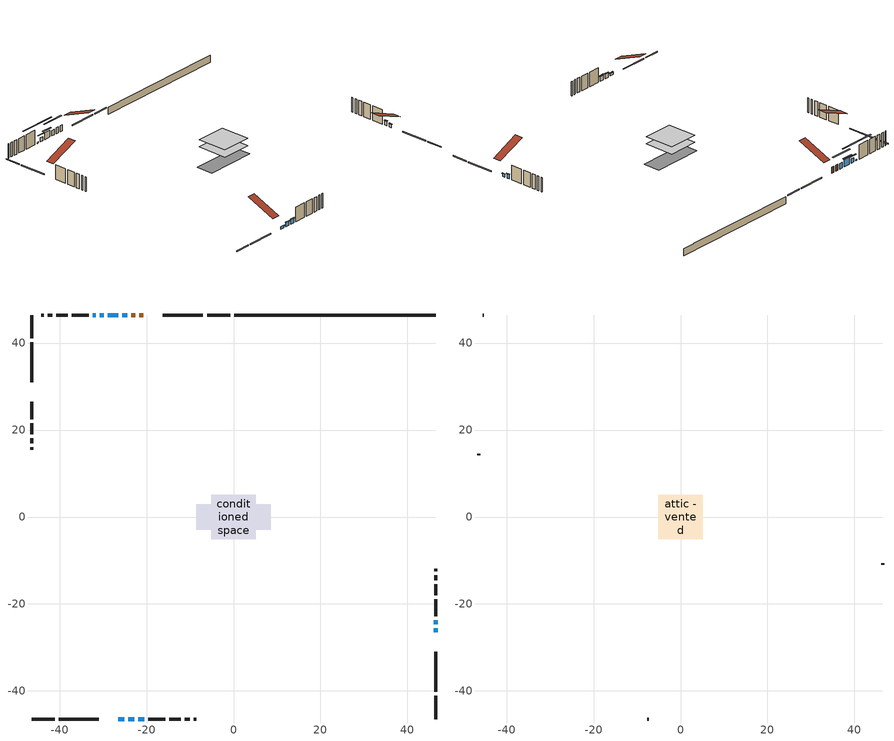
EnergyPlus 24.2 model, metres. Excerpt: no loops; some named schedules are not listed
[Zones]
conditioned space
 floor outside (Floor1 construction): -0.3,-0.3 -0.3,0.3 0.3,0.3 0.3,-0.3 z0.31
 floor adiabatic (AdiabaticFloorConstruction): -5.14,-5.14 -5.14,5.14 5.14,5.14 5.14,-5.14 z2.75
 floor foundation (Slab1 construction): -8.6,-2.98 -8.6,2.98 8.6,2.98 8.6,-2.98 z-2.13
 wall outside (RimJoist1 construction): -0.8,46.46 -6.09,46.46 / -46.46,-46.46 -41.17,-46.46 / -46.46,46.46 -46.46,41.17 / 46.46,-46.46 46.46,-41.17 z0.31:0.61
 wall outside (RimJoist2 construction): -7.02,46.46 -16.27,46.46 / -40.24,-46.46 -30.99,-46.46 / -46.46,40.24 -46.46,30.99 / 46.46,-40.24 46.46,-30.99 z0.31:0.61
 wall outside (AdiabaticWallConstruction 1): -20.8,46.46 -21.71,46.46 / -22.64,46.46 -23.55,46.46 z0.31:2.34
 wall outside (AdiabaticWallConstruction): 46.46,-26.46 46.46,-25.54 z0.31:1.23; -24.48,46.46 -25.55,46.46 z0.31:2.14; -26.46,-46.46 -25.13,-46.46 z0.31:1.12; -24.21,-46.46 -22.78,-46.46 / 46.46,-24.61 46.46,-23.8 / -29.84,46.46 -30.81,46.46 / -21.86,-46.46 -20.53,-46.46 z0.31:1.73; -26.48,46.46 -28.92,46.46 z0.31:2.65; -31.74,46.46 -32.35,46.46 z0.31:0.62
 wall outside (Wall1 construction): -33.28,46.46 -37.23,46.46 / -19.61,-46.46 -15.66,-46.46 / -46.46,26.46 -46.46,22.51 / 46.46,-22.87 46.46,-18.92 z0.31:5.19
 wall outside (Wall2 construction): -38.16,46.46 -40.71,46.46 / -14.73,-46.46 -12.17,-46.46 / -46.46,21.58 -46.46,19.02 / 46.46,-17.99 46.46,-15.43 z0.31:5.19
 wall outside (Wall3 construction): -41.64,46.46 -42.77,46.46 / -11.24,-46.46 -10.11,-46.46 / -46.46,18.09 -46.46,16.96 / 46.46,-14.5 46.46,-13.38 z0.31:5.19
 wall outside (Wall4 construction): -43.7,46.46 -44.27,46.46 / -9.18,-46.46 -8.61,-46.46 / -46.46,16.03 -46.46,15.46 / 46.46,-12.45 46.46,-11.88 z0.31:5.19
 wall foundation (FoundationWall1 construction): 0.13,46.46,-2.13 0.13,46.46,0.31 41.83,46.46,0.31 41.83,46.46,0.27 46.46,46.46,0.27 46.46,46.46,-2.13
 window (WindowConstruction): 46.46,-26.46 46.46,-25.54 z0.31:1.22
 window (WindowConstruction 1): -24.48,46.46 -25.55,46.46 z0.31:2.14
 window (WindowConstruction 2): -26.46,-46.46 -25.14,-46.46 z0.31:1.12
 window (WindowConstruction 3): -24.21,-46.46 -22.78,-46.46 z0.31:1.73
 window (WindowConstruction 4): -26.48,46.46 -28.91,46.46 z0.31:2.65
 window (WindowConstruction 5): 46.46,-24.61 46.46,-23.8 z0.31:1.73
 window (WindowConstruction 6): -29.84,46.46 -30.81,46.46 z0.31:1.73
 window (WindowConstruction 7): -21.85,-46.46 -20.53,-46.46 z0.31:1.73
 window (WindowConstruction 8): -31.74,46.46 -32.35,46.46 z0.31:0.61
 door (Door): -20.8,46.46 -21.71,46.46 z0.31:2.34
 door (Door 1): -22.64,46.46 -23.55,46.46 z0.31:2.34
 ceiling adiabatic (AdiabaticFloorConstruction): 5.14,-5.14 5.14,5.14 -5.14,5.14 -5.14,-5.14 z2.75
attic - vented
 floor to conditioned space (Floor2 construction Reversed): -5.14,-5.14 -5.14,5.14 5.14,5.14 5.14,-5.14 z5.19
 wall outside (Wall5 construction): -45.2,46.46 -45.53,46.46 / -7.68,-46.46 -7.35,-46.46 / -46.46,14.53 -46.46,14.2 / 46.46,-10.95 46.46,-10.61 z0.31:5.19
 roof outside (Roof1 construction): -19.87,46.46,5.19 -19.87,36.58,9.3 -17.2,36.58,9.3 -17.2,46.46,5.19; -27.38,-46.46,5.19 -27.38,-36.58,9.3 -30.06,-36.58,9.3 -30.06,-46.46,5.19; -46.46,27.38,5.19 -36.58,27.38,9.3 -36.58,30.06,9.3 -46.46,30.06,5.19; 46.46,-27.38,5.19 36.58,-27.38,9.3 36.58,-30.06,9.3 46.46,-30.06,5.19
shading: 46.46,-25.36 46.46,-26.64 46.76,-26.64 46.76,-25.36 z1.4; -28.9,46.46 -21.13,46.46 -21.13,46.76 -28.9,46.76 z5.49; -25.04,-46.46 -26.55,-46.46 -26.55,-46.76 -25.04,-46.76 z1.22; -22.69,-46.46 -24.3,-46.46 -24.3,-46.76 -22.69,-46.76 z1.82; -29.52,46.46 -25.87,46.46 -25.87,46.76 -29.52,46.76 z3.26; 46.46,-23.62 46.46,-24.79 46.76,-24.79 46.76,-23.62 z1.91; -31.72,46.46 -28.93,46.46 -28.93,46.76 -31.72,46.76 z2.64; -20.24,-46.46 -22.15,-46.46 -22.15,-46.76 -20.24,-46.76 z2.03; -38.45,46.46 -25.64,46.46 -25.64,46.76 -38.45,46.76 z6.71
[Building]
Building 1: Terrain=Suburbs
[Site:Location]
Windsor AP_ON: Latitude {deg}=42.28; Longitude {deg}=-82.96; Time Zone {hr}=-5; Elevation {m}=190; Keep Site Location Information=Yes
[Site:GroundTemperature:Shallow]
6.34957, 4.46684, 4.31606, 5.20952, 8.79623, 12.3662, 15.4612, 17.4219, 17.5884, 15.9938, 12.9777, 9.51722
[Site:WaterMainsTemperature]
Calculation Method=Schedule; Temperature Schedule=mains temperature schedule
[Material] Roughness=Rough; Thermal Absorptance=0.9
Name | Thickness {m} | Conductivity {W/m-K} | Density {kg/m3} | Specific Heat {J/kg-K} | Solar Absorptance | Visible Absorptance
asphalt or fiberglass shingles | 0.00635 | 0.162714 | 1121.4 | 1465.45 | 0.4 | 0.4
ceiling loosefill ins | 0.0846667 | 0.0480833 | 16.02 | 1046.75 | 0.7 | 0.7
ceiling stud and cavity | 0.1397 | 0.0991714 | 65.682 | 1177.47 | 0.7 | 0.7
concrete 4.0 in. | 0.1016 | 1.803125 | 2242.8 | 837.4 | 0.7 | 0.7
concrete 8.0 in. | 0.2032 | 1.803125 | 2242.8 | 837.4 | 0.7 | 0.7
door material | 0.04445 | 0.053851 | 512.64 | 1214.23 | 0.7 | 0.7
exterior vertical ins | 0.0436689 | 0.029427 | 32.04 | 1214.23 | 0.7 | 0.7
floor covering | 0.0127 | 0.0433444 | 54.468 | 1339.84 | 0.6 | 0.6
floor rigid ins; rim joist rigid ins; wall rigid ins | 0.051816 | 0.029427 | 32.04 | 1214.23 | 0.7 | 0.7
floor rigid ins 1; wall rigid ins 1 | 0.512978 | 0.029427 | 32.04 | 1214.23 | 0.7 | 0.7
floor stud and cavity | 0.1397 | 0.0781499 | 92.3553 | 1139.71 | 0.7 | 0.7
floor stud and cavity 1 | 0.1397 | 1.75129 | 37.0049 | 1207.88 | 0.7 | 0.7
furniture material conditioned space 1 | 0.1524 | 0.115458 | 640.8 | 1214.23 | 0.6 | 0.6
gypsum board | 0.0127 | 0.160291 | 801 | 837.4 | 0.6 | 0.6
gypsum board 1 | 0.0127 | 0.160291 | 801 | 837.4 | 0.7 | 0.7
osb sheathing 0.5 in. | 0.0127 | 0.115458 | 512.64 | 1214.23 | 0.7 | 0.7
osb sheathing 0.75 in. | 0.01905 | 0.115458 | 512.64 | 1214.23 | 0.7 | 0.7
osb sheathing 2.0 in. | 0.0508 | 0.115458 | 512.64 | 1214.23 | 0.7 | 0.7
rim joist stud and cavity | 0.0508 | 0.0341995 | 125.044 | 1163.47 | 0.6 | 0.6
rim joist stud and cavity 1 | 0.0508 | 0.239261 | 125.044 | 1163.47 | 0.6 | 0.6
wall stud and cavity | 0.1397 | 0.164263 | 139.0536 | 1170.24 | 0.7 | 0.7
wall stud and cavity 1 | 0.1397 | 0.170622 | 139.0536 | 1170.24 | 0.7 | 0.7
wall stud and cavity 2 | 0.1397 | 0.277414 | 139.0536 | 1170.24 | 0.7 | 0.7
wall stud and cavity 3 | 0.1397 | 0.183656 | 139.0536 | 1170.24 | 0.7 | 0.7
wall stud and cavity 4 | 0.0889 | 6.1454 | 50.32683 | 1063.81 | 0.6 | 0.6
wall stud and cavity 5 | 0.0889 | 0.380278 | 52.3479 | 1209.89 | 0.7 | 0.7
wall stud and cavity 6 | 0.0889 | 0.391764 | 83.0341 | 1211.67 | 0.7 | 0.7
wood siding | 0.0254 | 0.102417 | 544.68 | 1172.36 | 0.4 | 0.4
wood siding 1 | 0.00254 | 0.102417 | 544.68 | 1172.36 | 0.4 | 0.4
wood siding 2; wood siding 3; wood siding 4 | 0.0254 | 0.102417 | 544.68 | 1172.36 | 0.7 | 0.7
[WindowMaterial:SimpleGlazingSystem]
Name | U-Factor {W/m2-K} | Solar Heat Gain Coefficient
WindowMaterial | 2.34104 | 0.59
WindowMaterial 1 | 2.32401 | 0.58
WindowMaterial 2 | 2.316624 | 0.6
WindowMaterial 3 | 2.30697 | 0.58
WindowMaterial 4 | 2.33309 | 0.58
WindowMaterial 5 | 2.4069 | 0.54
WindowMaterial 6 | 2.37 | 0.55
WindowMaterial 7 | 2.31719 | 0.58
WindowMaterial 8 | 2.85944 | 0.27
[Construction]
AdiabaticFloorConstruction: floor stud and cavity 1, floor rigid ins 1, osb sheathing 0.75 in., floor covering
AdiabaticWallConstruction: wood siding 3, wall rigid ins 1, wall stud and cavity 5, gypsum board
AdiabaticWallConstruction 1: wood siding 4, wall rigid ins 1, wall stud and cavity 5, gypsum board
Door; Door 1: door material
Floor1 construction: floor stud and cavity, floor rigid ins, osb sheathing 0.75 in., floor covering
Floor2 construction Reversed: gypsum board, ceiling stud and cavity, ceiling loosefill ins
FoundationWall1 construction: concrete 8.0 in., gypsum board 1
furniture construction conditioned space 1: furniture material conditioned space 1
PartitionWallConstruction: gypsum board, wall stud and cavity 6, gypsum board
RimJoist1 construction: wood siding 2, rim joist rigid ins, osb sheathing 2.0 in., rim joist stud and cavity
RimJoist2 construction: wood siding 2, rim joist rigid ins, osb sheathing 2.0 in., rim joist stud and cavity 1
Roof1 construction: asphalt or fiberglass shingles
Slab1 construction: concrete 4.0 in.
Wall1 construction: wood siding, wall rigid ins, osb sheathing 0.5 in., wall stud and cavity, gypsum board
Wall2 construction: wood siding, wall rigid ins, osb sheathing 0.5 in., wall stud and cavity 1, gypsum board
Wall3 construction: wood siding, wall rigid ins, osb sheathing 0.5 in., wall stud and cavity 2, gypsum board
Wall4 construction: wood siding, wall rigid ins, osb sheathing 0.5 in., wall stud and cavity 3, gypsum board
Wall5 construction: wood siding 1, wall stud and cavity 4
WindowConstruction: WindowMaterial
WindowConstruction 1: WindowMaterial 1
WindowConstruction 2: WindowMaterial 2
WindowConstruction 3: WindowMaterial 3
WindowConstruction 4: WindowMaterial 4
WindowConstruction 5: WindowMaterial 5
WindowConstruction 6: WindowMaterial 6
WindowConstruction 7: WindowMaterial 7
WindowConstruction 8: WindowMaterial 8
[Zone] Multiplier=1; Part of Total Floor Area=Yes
Name | Volume {m3}
attic - vented | 69.7398
conditioned space | 657.4
[Space]
Name | Zone | Volume {m3}
attic - vented 1 | attic - vented | 69.7398
conditioned space 1 | conditioned space | 657.4
[ZoneInfiltration:EffectiveLeakageArea]
infil attic - vented 1: Zone or Space=attic - vented 1; Schedule=Always On Discrete; Effective Air Leakage Area {cm2}=4701.33; Stack Coefficient=0.000625432; Wind Coefficient=1.6897e-05
[ZoneMixing]
whole house fan mix: Zone or Space=attic - vented; Schedule=Always On Continuous; Design Flow Rate Calculation Method=Flow/Zone; Design Flow Rate {m3/s}=0; Source Zone or Space=conditioned space
[SurfaceProperty:ExposedFoundationPerimeter]
Slab1: Exposed Perimeter Calculation Method=TotalExposedPerimeter; Total Exposed Perimeter {m}=46.329
[InternalMass] Zone or ZoneList=conditioned space; Space or SpaceList=conditioned space 1
Name | Construction | Surface Area {m2}
furniture mass conditioned space 1 | furniture construction conditioned space 1 | 83.4958
partition wall mass | PartitionWallConstruction | 208.74
[Lights]
interior lighting: Zone or ZoneList or Space or SpaceList=conditioned space 1; Schedule=interior lighting schedule; Design Level Calculation Method=LightingLevel; Lighting Level {W}=343.2; Return Air Fraction=0; Fraction Radiant=0.6; Fraction Visible=0.2; Fraction Replaceable=1
[People]
occupants: Zone or ZoneList or Space or SpaceList=conditioned space 1; Number of People Schedule=occupants schedule; Number of People Calculation Method=People; Number of People=3; Fraction Radiant=0.314171; Sensible Heat Fraction=0.56303; Activity Level Schedule=occupants activity schedule; Carbon Dioxide Generation Rate {m3/s-W}=0; Enable ASHRAE 55 Comfort Warnings=No; Mean Radiant Temperature Calculation Type=EnclosureAveraged
[ElectricEquipment] Zone or ZoneList or Space or SpaceList=conditioned space 1; Design Level Calculation Method=EquipmentLevel
Name | Schedule | Design Level {W} | Fraction Latent | Fraction Radiant | Fraction Lost
clothes dryer | clothes dryer schedule | 140.772 | 0.015 | 0.081 | 0.85
clothes washer | clothes washer schedule | 32.1985 | 0.03 | 0.162 | 0.7
cooking range | cooking range schedule | 215.147 | 0.08 | 0.432 | 0.2
dishwasher | dishwasher schedule | 66.8632 | 0.3 | 0.18 | 0.4
fridge | fridge schedule | 72.9452 | 0 | 0.6 | 0
mech vent bath fan 0 | mech vent bath fan 0 schedule | 50.2 | 0 | 0 | 1
mech vent bath fan 1 | mech vent bath fan 1 schedule | 50.2 | 0 | 0 | 1
mech vent house fan | mech vent house fan schedule | 0 | 0 | 0 | 1
mech vent house fan cfis | mech vent house fan cfis schedule | 0 | 0 | 0 | 0
mech vent range fan 0 | mech vent range fan 0 schedule | 57 | 0 | 0 | 1
misc plug loads | misc plug loads schedule | 494.7 | 0.045 | 0.513 | 0.1
whole house fan | Always On Discrete | 0 | 0 | 0 | 1
[OtherEquipment] Zone or ZoneList or Space or SpaceList=conditioned space 1; Design Level Calculation Method=EquipmentLevel
Name | Fuel Type | Schedule | Design Level {W} | Fraction Latent | Fraction Radiant | Fraction Lost
clothes dryer 1 | Electricity | clothes dryer schedule | 0 | 0.015 | 0.081 | 0.85
cooking range 1 | Electricity | cooking range schedule | 0 | 0.08 | 0.432 | 0.2
general water use latent | None | general water use schedule | 62.594 | 1 | 0 | 0
general water use sensible | None | general water use schedule | -61.6891 | 0 | 0.6 | 0
mech vent house fan latent load | None | Always On Discrete | 0 | 1 | 0 | 0
mech vent house fan sensible load | None | Always On Discrete | 0 | 0 | 0 | 0
water heater energy adjustment1 | NaturalGas | Always On Discrete | 0.01 | 0 | 0 | 1
[ZoneInfiltration:DesignFlowRate] Zone or ZoneList or Space or SpaceList=conditioned space 1; Schedule=Always On Discrete; Design Flow Rate Calculation Method=Flow/Zone; Design Flow Rate {m3/s}=0
infil flow; natural vent flow; whole house fan flow
[AvailabilityManager:Scheduled]
central ac and furnace airloop Availability Manager: Schedule=Always On Discrete
[Foundation:Kiva]
Foundation Kiva 1: Initial Indoor Air Temperature {C}=18; Wall Height Above Grade {m}=0.309982; Wall Depth Below Slab {m}=0.2032; Custom Block Material Name 1=exterior vertical ins; Custom Block Depth 1 {m}=2.43998; Custom Block X Position 1 {m}=0.2159; Custom Block Z Position 1 {m}=0
[Foundation:Kiva:Settings]
Soil Conductivity {W/m-K}=0.849921; Soil Density {kg/m3}=1842.3; Soil Specific Heat {J/kg-K}=418.7; Ground Solar Absorptivity=0.9; Ground Thermal Absorptivity=0.9; Ground Surface Roughness {m}=0.03; Far-Field Width {m}=40; Deep-Ground Boundary Condition=ZeroFlux; Deep-Ground Depth {m}=40; Minimum Cell Dimension {m}=0.2; Maximum Cell Growth Coefficient=3; Simulation Timestep=Timestep
[Exterior:Lights]
exterior lighting: Schedule=exterior lighting schedule; Design Level {W}=75.6
[EnergyManagementSystem:GlobalVariable]
central_ac_and_furnace_airloop_Fan_RTF
infil_program_Qfan
infil_program_Qinf
natural_vent_program_Qnv
natural_vent_program_Qwhf
[EnergyManagementSystem:Sensor]
Name | Output:Variable or Output:Meter Index Key | Output:Variable or Output:Meter
airflow_gain | infil flow | Infiltration Sensible Heat Gain Energy
airflow_gain_1 | natural vent flow | Infiltration Sensible Heat Gain Energy
airflow_gain_2 | whole house fan flow | Infiltration Sensible Heat Gain Energy
airflow_loss | infil flow | Infiltration Sensible Heat Loss Energy
airflow_loss_1 | natural vent flow | Infiltration Sensible Heat Loss Energy
airflow_loss_2 | whole house fan flow | Infiltration Sensible Heat Loss Energy
clg_load_cond |  | Cooling:EnergyTransfer:Zone:CONDITIONED SPACE
clg_sp_s; clg_sp_s_1 | cooling setpoint | Schedule Value
clothes_dryer_exhaust_0_sch_s | clothes dryer exhaust 0 schedule | Schedule Value
cool_season | cooling season schedule | Schedule Value
htg_load_cond |  | Heating:EnergyTransfer:Zone:CONDITIONED SPACE
htg_sp_s; htg_sp_s_1 | heating setpoint | Schedule Value
ig_ee_conv | clothes dryer | Electric Equipment Convective Heating Energy
ig_ee_conv_2 | cooking range | Electric Equipment Convective Heating Energy
ig_ee_conv_4 | fridge | Electric Equipment Convective Heating Energy
ig_ee_conv_5 | misc plug loads | Electric Equipment Convective Heating Energy
ig_ee_conv_6 | whole house fan | Electric Equipment Convective Heating Energy
ig_ee_rad | clothes dryer | Electric Equipment Radiant Heating Energy
ig_ee_rad_2 | cooking range | Electric Equipment Radiant Heating Energy
ig_ee_rad_4 | fridge | Electric Equipment Radiant Heating Energy
ig_ee_rad_5 | misc plug loads | Electric Equipment Radiant Heating Energy
ig_ee_rad_6 | whole house fan | Electric Equipment Radiant Heating Energy
ig_lgt_conv | interior lighting | Lights Convective Heating Energy
ig_lgt_rad | interior lighting | Lights Radiant Heating Energy
ig_lgt_vis | interior lighting | Lights Visible Radiation Heating Energy
ig_oe_conv | clothes dryer 1 | Other Equipment Convective Heating Energy
ig_oe_conv_1 | cooking range 1 | Other Equipment Convective Heating Energy
ig_oe_conv_2 | general water use latent | Other Equipment Convective Heating Energy
ig_oe_conv_3 | general water use sensible | Other Equipment Convective Heating Energy
ig_oe_conv_4 | water heater energy adjustment1 | Other Equipment Convective Heating Energy
ig_oe_rad | clothes dryer 1 | Other Equipment Radiant Heating Energy
ig_oe_rad_1 | cooking range 1 | Other Equipment Radiant Heating Energy
ig_oe_rad_2 | general water use latent | Other Equipment Radiant Heating Energy
ig_oe_rad_3 | general water use sensible | Other Equipment Radiant Heating Energy
ig_oe_rad_4 | water heater energy adjustment1 | Other Equipment Radiant Heating Energy
ig_ppl_conv | occupants | People Convective Heating Energy
ig_ppl_rad | occupants | People Radiant Heating Energy
im_conv | furniture mass conditioned space 1 | Surface Inside Face Convection Heat Gain Energy
im_conv_1 | partition wall mass | Surface Inside Face Convection Heat Gain Energy
im_ig | furniture mass conditioned space 1 | Surface Inside Face Internal Gains Radiation Heat Gain Energy
im_ig_1 | partition wall mass | Surface Inside Face Internal Gains Radiation Heat Gain Energy
im_lgt | furniture mass conditioned space 1 | Surface Inside Face Lights Radiation Heat Gain Energy
im_lgt_1 | partition wall mass | Surface Inside Face Lights Radiation Heat Gain Energy
im_sol | furniture mass conditioned space 1 | Surface Inside Face Solar Radiation Heat Gain Energy
im_sol_1 | partition wall mass | Surface Inside Face Solar Radiation Heat Gain Energy
im_surf | furniture mass conditioned space 1 | Surface Inside Face Net Surface Thermal Radiation Heat Gain Energy
im_surf_1 | partition wall mass | Surface Inside Face Net Surface Thermal Radiation Heat Gain Energy
mech_vent_bath_fan_0_sch_s | mech vent bath fan 0 schedule | Schedule Value
mech_vent_bath_fan_1_sch_s | mech vent bath fan 1 schedule | Schedule Value
mech_vent_range_fan_0_sch_s | mech vent range fan 0 schedule | Schedule Value
mv_conv | mech vent bath fan 0 | Electric Equipment Convective Heating Energy
mv_conv_1 | mech vent bath fan 1 | Electric Equipment Convective Heating Energy
mv_conv_2 | mech vent house fan | Electric Equipment Convective Heating Energy
mv_conv_3 | mech vent house fan cfis | Electric Equipment Convective Heating Energy
mv_conv_4 | mech vent range fan 0 | Electric Equipment Convective Heating Energy
mv_conv_5 | mech vent house fan latent load | Other Equipment Convective Heating Energy
mv_conv_6 | mech vent house fan sensible load | Other Equipment Convective Heating Energy
mv_rad | mech vent bath fan 0 | Electric Equipment Radiant Heating Energy
mv_rad_1 | mech vent bath fan 1 | Electric Equipment Radiant Heating Energy
mv_rad_2 | mech vent house fan | Electric Equipment Radiant Heating Energy
mv_rad_3 | mech vent house fan cfis | Electric Equipment Radiant Heating Energy
mv_rad_4 | mech vent range fan 0 | Electric Equipment Radiant Heating Energy
mv_rad_5 | mech vent house fan latent load | Other Equipment Radiant Heating Energy
mv_rad_6 | mech vent house fan sensible load | Other Equipment Radiant Heating Energy
natural_vent_s | natural vent schedule | Schedule Value
out_pb_s |  | Site Outdoor Air Barometric Pressure
out_wt_s |  | Site Outdoor Air Humidity Ratio
site_vw_s |  | Site Wind Speed
ss_back_out | Window1 | Surface Window Shortwave from Zone Back Out Window Heat Transfer Rate
ss_back_out_1 | Window2 | Surface Window Shortwave from Zone Back Out Window Heat Transfer Rate
ss_back_out_2 | Window3 | Surface Window Shortwave from Zone Back Out Window Heat Transfer Rate
ss_back_out_3 | Window4 | Surface Window Shortwave from Zone Back Out Window Heat Transfer Rate
ss_back_out_4 | Window5 | Surface Window Shortwave from Zone Back Out Window Heat Transfer Rate
ss_back_out_5 | Window6 | Surface Window Shortwave from Zone Back Out Window Heat Transfer Rate
ss_back_out_6 | Window7 | Surface Window Shortwave from Zone Back Out Window Heat Transfer Rate
ss_back_out_7 | Window8 | Surface Window Shortwave from Zone Back Out Window Heat Transfer Rate
ss_back_out_8 | Window9 | Surface Window Shortwave from Zone Back Out Window Heat Transfer Rate
ss_conv | Door1 | Surface Inside Face Convection Heat Gain Energy
ss_conv_1 | Door2 | Surface Inside Face Convection Heat Gain Energy
ss_conv_10 | Window9 | Surface Inside Face Convection Heat Gain Energy
ss_conv_2 | Window1 | Surface Inside Face Convection Heat Gain Energy
ss_conv_3 | Window2 | Surface Inside Face Convection Heat Gain Energy
ss_conv_4 | Window3 | Surface Inside Face Convection Heat Gain Energy
ss_conv_5 | Window4 | Surface Inside Face Convection Heat Gain Energy
ss_conv_6 | Window5 | Surface Inside Face Convection Heat Gain Energy
ss_conv_7 | Window6 | Surface Inside Face Convection Heat Gain Energy
ss_conv_8 | Window7 | Surface Inside Face Convection Heat Gain Energy
ss_conv_9 | Window8 | Surface Inside Face Convection Heat Gain Energy
ss_ig | Door1 | Surface Inside Face Internal Gains Radiation Heat Gain Energy
ss_ig_1 | Door2 | Surface Inside Face Internal Gains Radiation Heat Gain Energy
ss_ig_10 | Window9 | Surface Inside Face Internal Gains Radiation Heat Gain Energy
ss_ig_2 | Window1 | Surface Inside Face Internal Gains Radiation Heat Gain Energy
ss_ig_3 | Window2 | Surface Inside Face Internal Gains Radiation Heat Gain Energy
ss_ig_4 | Window3 | Surface Inside Face Internal Gains Radiation Heat Gain Energy
ss_ig_5 | Window4 | Surface Inside Face Internal Gains Radiation Heat Gain Energy
ss_ig_6 | Window5 | Surface Inside Face Internal Gains Radiation Heat Gain Energy
ss_ig_7 | Window6 | Surface Inside Face Internal Gains Radiation Heat Gain Energy
ss_ig_8 | Window7 | Surface Inside Face Internal Gains Radiation Heat Gain Energy
ss_ig_9 | Window8 | Surface Inside Face Internal Gains Radiation Heat Gain Energy
ss_lgt | Door1 | Surface Inside Face Lights Radiation Heat Gain Energy
ss_lgt_1 | Door2 | Surface Inside Face Lights Radiation Heat Gain Energy
ss_sol | Door1 | Surface Inside Face Solar Radiation Heat Gain Energy
ss_sol_1 | Door2 | Surface Inside Face Solar Radiation Heat Gain Energy
ss_surf | Door1 | Surface Inside Face Net Surface Thermal Radiation Heat Gain Energy
ss_surf_1 | Door2 | Surface Inside Face Net Surface Thermal Radiation Heat Gain Energy
ss_surf_10 | Window9 | Surface Inside Face Net Surface Thermal Radiation Heat Gain Energy
ss_surf_2 | Window1 | Surface Inside Face Net Surface Thermal Radiation Heat Gain Energy
ss_surf_3 | Window2 | Surface Inside Face Net Surface Thermal Radiation Heat Gain Energy
ss_surf_4 | Window3 | Surface Inside Face Net Surface Thermal Radiation Heat Gain Energy
ss_surf_5 | Window4 | Surface Inside Face Net Surface Thermal Radiation Heat Gain Energy
ss_surf_6 | Window5 | Surface Inside Face Net Surface Thermal Radiation Heat Gain Energy
ss_surf_7 | Window6 | Surface Inside Face Net Surface Thermal Radiation Heat Gain Energy
ss_surf_8 | Window7 | Surface Inside Face Net Surface Thermal Radiation Heat Gain Energy
ss_surf_9 | Window8 | Surface Inside Face Net Surface Thermal Radiation Heat Gain Energy
ss_trans_in | Window1 | Surface Window Transmitted Solar Radiation Rate
ss_trans_in_1 | Window2 | Surface Window Transmitted Solar Radiation Rate
ss_trans_in_2 | Window3 | Surface Window Transmitted Solar Radiation Rate
ss_trans_in_3 | Window4 | Surface Window Transmitted Solar Radiation Rate
ss_trans_in_4 | Window5 | Surface Window Transmitted Solar Radiation Rate
ss_trans_in_5 | Window6 | Surface Window Transmitted Solar Radiation Rate
ss_trans_in_6 | Window7 | Surface Window Transmitted Solar Radiation Rate
ss_trans_in_7 | Window8 | Surface Window Transmitted Solar Radiation Rate
ss_trans_in_8 | Window9 | Surface Window Transmitted Solar Radiation Rate
ss_trans_out | Window1 | Surface Inside Face Initial Transmitted Diffuse Transmitted Out Window Solar Radiation Rate
ss_trans_out_1 | Window2 | Surface Inside Face Initial Transmitted Diffuse Transmitted Out Window Solar Radiation Rate
ss_trans_out_2 | Window3 | Surface Inside Face Initial Transmitted Diffuse Transmitted Out Window Solar Radiation Rate
ss_trans_out_3 | Window4 | Surface Inside Face Initial Transmitted Diffuse Transmitted Out Window Solar Radiation Rate
ss_trans_out_4 | Window5 | Surface Inside Face Initial Transmitted Diffuse Transmitted Out Window Solar Radiation Rate
ss_trans_out_5 | Window6 | Surface Inside Face Initial Transmitted Diffuse Transmitted Out Window Solar Radiation Rate
ss_trans_out_6 | Window7 | Surface Inside Face Initial Transmitted Diffuse Transmitted Out Window Solar Radiation Rate
